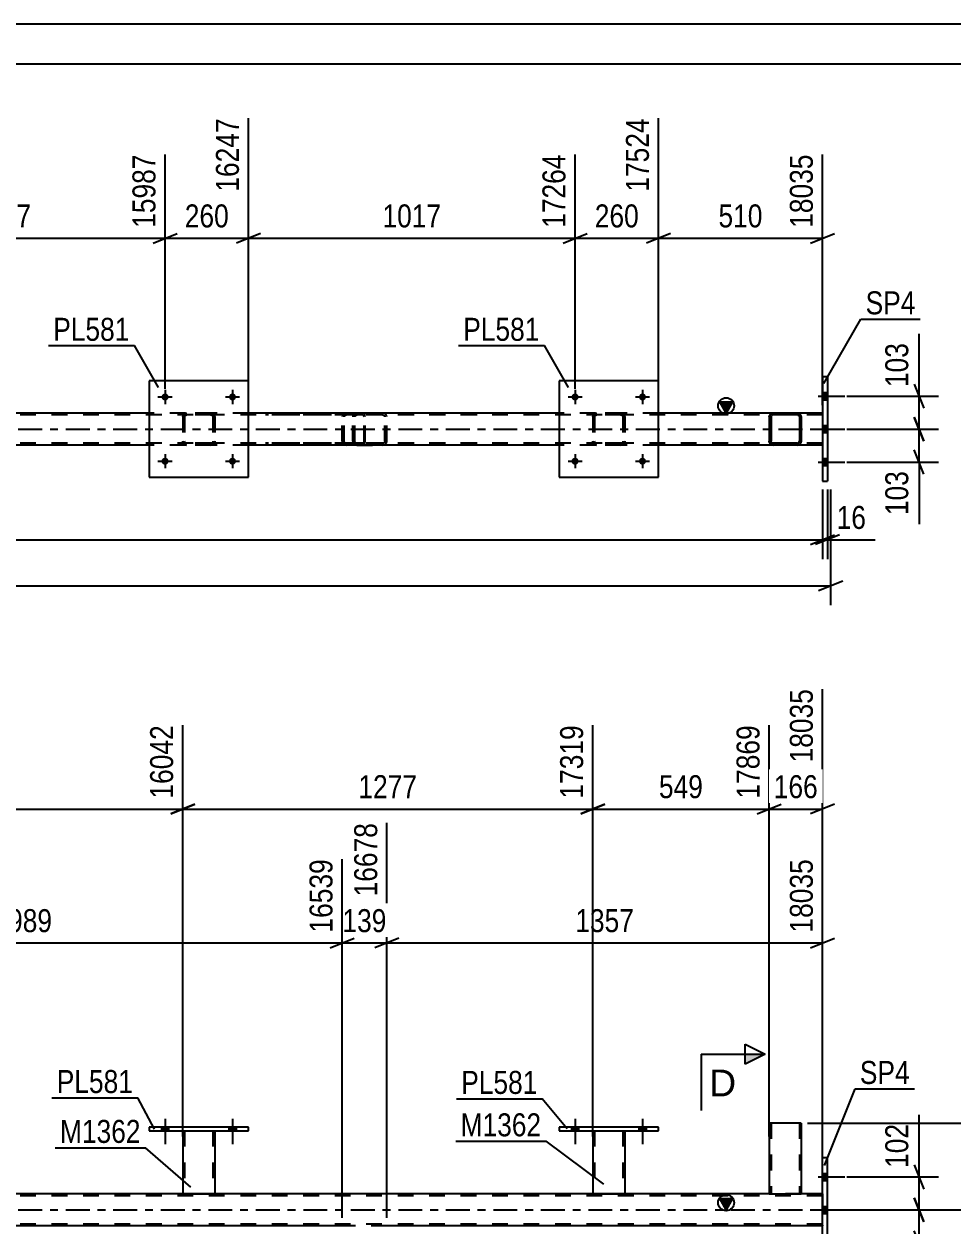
# Model space of a CAD drawing. Header units: millimetres. Extents: x 0 to 841, y 0 to 594.
# Drawn here: x 658.9 to 774.7, y 444.4 to 594 of the extents above; entities that cross this region are included whole.
import ezdxf

# ---------------------------------------------------------------- set-up
doc = ezdxf.new("R2010")
doc.units = ezdxf.units.MM
doc.linetypes.add('DXK_LINE_DOT2', pattern=[3.9198, 1.9599, -1.9599])
doc.linetypes.add('DXK_LINE_DOT3', pattern=[5.9187, 2.979, -0.9799, 0.9799, -0.9799])
doc.styles.add('Arial', font='ARIAL.TTF', dxfattribs={"height": 0.2})
doc.styles.add('Arial Narrow', font='ARIALN.TTF', dxfattribs={"height": 0.2})

# ---------------------------------------------------------------- blocks, each defined once
blk = doc.blocks.new('Unknown-272366397-1135')
at = {"color": 5, "linetype": 'Continuous'}
for p, q in [((841, 594), (0, 594)), ((836, 589), (5, 589))]:
    blk.add_line(p, q, dxfattribs=at)
blk = doc.blocks.new('Bolt-272366397-4426 - 4307')
at = {"linetype": 'Continuous'}
for points in [[(759.05, 547.23), (759.05, 548.11), (758.41, 548.11), (758.41, 547.23)], [(759.05, 547.23), (759.05, 548.11), (758.41, 548.11), (758.41, 547.23)], [(759.05, 547.23), (759.05, 548.11), (758.41, 548.11), (758.41, 547.23)], [(759.05, 543.13), (759.05, 544.01), (758.41, 544.01), (758.41, 543.13)], [(759.05, 543.13), (759.05, 544.01), (758.41, 544.01), (758.41, 543.13)], [(759.05, 539.03), (759.05, 539.91), (758.41, 539.91), (758.41, 539.03)], [(759.05, 539.03), (759.05, 539.91), (758.41, 539.91), (758.41, 539.03)], [(759.05, 539.03), (759.05, 539.91), (758.41, 539.91), (758.41, 539.03)]]:
    blk.add_hatch(color=1, dxfattribs=at).paths.add_polyline_path(points)
at = {"color": 1, "linetype": 'Continuous'}
for p, q in [((758.41, 548.11), (759.05, 548.11)), ((758.41, 548.11), (759.05, 548.11)), ((758.41, 548.11), (759.05, 548.11)), ((757.89, 547.67), (761.21, 547.67)), ((757.89, 547.67), (761.21, 547.67)), ((757.89, 547.67), (761.21, 547.67)), ((758.41, 547.23), (759.05, 547.23)), ((758.41, 547.23), (759.05, 547.23)), ((758.41, 547.23), (759.05, 547.23)), ((757.89, 543.57), (761.21, 543.57)), ((757.89, 543.57), (761.21, 543.57)), ((758.41, 544.01), (759.05, 544.01)), ((758.41, 544.01), (759.05, 544.01)), ((758.41, 543.13), (759.05, 543.13)), ((758.41, 543.13), (759.05, 543.13)), ((757.89, 539.47), (761.21, 539.47)), ((757.89, 539.47), (761.21, 539.47)), ((757.89, 539.47), (761.21, 539.47)), ((758.41, 539.91), (759.05, 539.91)), ((758.41, 539.91), (759.05, 539.91)), ((758.41, 539.91), (759.05, 539.91)), ((758.41, 539.03), (759.05, 539.03)), ((758.41, 539.03), (759.05, 539.03)), ((758.41, 539.03), (759.05, 539.03))]:
    blk.add_line(p, q, dxfattribs=at)
blk = doc.blocks.new('Part-272366397-4362 - 4307')
at = {"color": 7, "linetype": 'DXK_LINE_DOT2'}
for p, q in [((701.16, 545.57), (689.01, 545.57)), ((701.16, 545.33), (689.01, 545.33)), ((698.6, 545.26), (698.57, 545.09)), ((698.57, 542.05), (698.57, 545.09)), ((698.61, 545.27), (698.6, 545.26)), ((698.82, 545.09), (698.84, 545.18)), ((698.82, 542.05), (698.82, 545.09)), ((698.84, 545.18), (698.89, 545.26)), ((699.07, 545.57), (698.88, 545.53)), ((698.89, 545.26), (698.97, 545.31)), ((698.97, 545.31), (699.07, 545.33)), ((699.07, 545.57), (701.16, 545.57)), ((701.16, 545.33), (699.07, 545.33)), ((699.89, 545.33), (699.89, 545.57)), ((701.27, 545.53), (701.16, 545.57)), ((701.16, 545.33), (701.21, 545.31)), ((701.21, 545.31), (701.26, 545.26)), ((701.26, 545.26), (701.29, 545.18)), ((701.35, 545.43), (701.27, 545.53)), ((701.29, 545.18), (701.3, 545.09)), ((701.3, 542.05), (701.3, 545.09)), ((701.41, 545.27), (701.35, 545.43)), ((701.43, 545.09), (701.41, 545.27)), ((701.43, 542.05), (701.43, 545.09)), ((701.16, 541.81), (689.01, 541.81)), ((698.57, 542.05), (698.61, 541.87)), ((698.84, 541.96), (698.82, 542.05)), ((698.89, 541.88), (698.84, 541.96)), ((698.97, 541.83), (698.89, 541.88)), ((699.07, 541.81), (698.97, 541.83)), ((699.89, 541.57), (699.89, 541.81)), ((701.21, 541.83), (701.16, 541.81)), ((701.26, 541.88), (701.21, 541.83)), ((701.29, 541.96), (701.26, 541.88)), ((701.27, 541.61), (701.35, 541.71)), ((701.3, 542.05), (701.29, 541.96)), ((701.35, 541.71), (701.41, 541.87)), ((701.41, 541.87), (701.43, 542.05)), ((701.16, 541.57), (689.01, 541.57)), ((698.88, 541.61), (699.07, 541.57)), ((701.16, 541.57), (699.07, 541.57)), ((701.16, 541.57), (701.27, 541.61))]:
    blk.add_line(p, q, dxfattribs=at)
for centre, start, end in [((699.06, 545.08), 111.1941, 156.1506), ((699.06, 542.07), 203.8494, 248.8059)]:
    blk.add_arc(centre, 0.492, start, end, dxfattribs=at)
blk = doc.blocks.new('Part-272366397-4423 - 4307')
at = {"linetype": 'Continuous'}
blk.add_hatch(color=2, dxfattribs=at).paths.add_polyline_path([(746.41, 545.57), (745.61, 546.97), (747.21, 546.97)])
at = {"color": 2, "linetype": 'Continuous'}
for p, q in [((746.41, 545.57), (745.61, 546.97)), ((745.61, 546.97), (747.21, 546.97)), ((747.21, 546.97), (746.41, 545.57)), ((674.51, 545.57), (635.83, 545.57)), ((725.59, 545.57), (686.91, 545.57)), ((752.25, 545.57), (737.99, 545.57)), ((758.41, 545.57), (755.29, 545.57)), ((674.51, 541.57), (635.83, 541.57)), ((725.59, 541.57), (686.91, 541.57)), ((752.25, 541.57), (737.99, 541.57)), ((758.41, 541.57), (755.29, 541.57))]:
    blk.add_line(p, q, dxfattribs=at)
at = {"color": 7, "linetype": 'DXK_LINE_DOT2'}
for p, q in [((758.41, 545.33), (95.95, 545.33)), ((686.91, 545.57), (674.51, 545.57)), ((737.99, 545.57), (725.59, 545.57)), ((755.29, 545.57), (752.25, 545.57)), ((758.41, 545.57), (758.41, 541.57)), ((758.41, 541.81), (95.95, 541.81)), ((686.91, 541.57), (674.51, 541.57)), ((737.99, 541.57), (725.59, 541.57)), ((755.29, 541.57), (752.25, 541.57))]:
    blk.add_line(p, q, dxfattribs=at)
at = {"color": 7, "linetype": 'DXK_LINE_DOT3'}
blk.add_line((95.95, 543.57), (758.41, 543.57), dxfattribs=at)
at = {"color": 2, "linetype": 'Continuous'}
blk.add_circle((746.41, 546.47), 1, dxfattribs=at)
blk = doc.blocks.new('Part-272366397-4361 - 4307')
at = {"color": 7, "linetype": 'DXK_LINE_DOT2'}
for p, q in [((699.92, 545.26), (699.89, 545.09)), ((699.89, 542.05), (699.89, 545.09)), ((699.92, 545.27), (699.92, 545.26)), ((700.14, 545.09), (700.16, 545.18)), ((700.14, 542.05), (700.14, 545.09)), ((700.16, 545.18), (700.22, 545.26)), ((700.4, 545.57), (700.2, 545.53)), ((700.22, 545.26), (700.3, 545.31)), ((700.3, 545.31), (700.4, 545.33)), ((700.4, 545.57), (703.63, 545.57)), ((715.38, 545.57), (700.4, 545.57)), ((715.38, 545.33), (700.4, 545.33)), ((703.83, 545.53), (703.63, 545.57)), ((703.63, 545.33), (703.73, 545.31)), ((703.73, 545.31), (703.81, 545.26)), ((703.81, 545.26), (703.87, 545.18)), ((703.87, 545.18), (703.89, 545.09)), ((703.89, 542.05), (703.89, 545.09)), ((704.11, 545.26), (704.1, 545.27)), ((704.14, 545.09), (704.11, 545.26)), ((704.14, 542.05), (704.14, 545.09)), ((699.89, 542.05), (699.92, 541.87)), ((700.16, 541.96), (700.14, 542.05)), ((700.22, 541.88), (700.16, 541.96)), ((700.3, 541.83), (700.22, 541.88)), ((700.4, 541.81), (700.3, 541.83)), ((715.38, 541.81), (700.4, 541.81)), ((703.73, 541.83), (703.63, 541.81)), ((703.81, 541.88), (703.73, 541.83)), ((703.87, 541.96), (703.81, 541.88)), ((703.89, 542.05), (703.87, 541.96)), ((704.1, 541.87), (704.14, 542.05)), ((700.2, 541.61), (700.4, 541.57)), ((700.4, 541.57), (703.63, 541.57)), ((715.38, 541.57), (700.4, 541.57)), ((703.63, 541.57), (703.83, 541.61))]:
    blk.add_line(p, q, dxfattribs=at)
for centre, start, end in [((700.38, 545.07), 110.7583, 155.68), ((703.65, 545.07), 24.32, 69.2417), ((700.38, 542.07), 204.32, 249.2417), ((703.65, 542.07), 290.7583, 335.68)]:
    blk.add_arc(centre, 0.496, start, end, dxfattribs=at)
blk = doc.blocks.new('Part-272366397-4380 - 4307')
at = {"color": 2, "linetype": 'Continuous'}
for p, q in [((759.05, 550.07), (758.41, 550.07)), ((758.41, 550.07), (758.41, 537.07)), ((759.05, 550.07), (759.05, 537.07)), ((758.41, 537.07), (759.05, 537.07))]:
    blk.add_line(p, q, dxfattribs=at)
blk = doc.blocks.new('Part-272366397-7332 - 4307')
at = {"color": 7, "linetype": 'DXK_LINE_DOT2'}
for p, q in [((678.71, 545.09), (678.75, 545.27)), ((678.75, 545.27), (678.71, 545.09)), ((678.71, 545.09), (678.71, 542.05)), ((678.95, 545.09), (678.97, 545.18)), ((678.95, 545.09), (678.95, 542.05)), ((678.97, 545.18), (679.02, 545.26)), ((679.01, 545.53), (679.19, 545.57)), ((679.19, 545.57), (679.01, 545.53)), ((679.02, 545.26), (679.1, 545.31)), ((679.1, 545.31), (679.19, 545.33)), ((682.23, 545.57), (679.19, 545.57)), ((682.23, 545.33), (679.19, 545.33)), ((682.23, 545.57), (682.42, 545.53)), ((682.42, 545.53), (682.23, 545.57)), ((682.23, 545.33), (682.32, 545.31)), ((682.32, 545.31), (682.4, 545.26)), ((682.4, 545.26), (682.45, 545.18)), ((682.45, 545.18), (682.47, 545.09)), ((682.47, 545.09), (682.47, 542.05)), ((682.68, 545.27), (682.71, 545.09)), ((682.71, 545.09), (682.68, 545.27)), ((682.71, 545.09), (682.71, 542.05)), ((678.75, 541.87), (678.71, 542.05)), ((678.71, 542.05), (678.75, 541.87)), ((678.97, 541.96), (678.95, 542.05)), ((679.02, 541.88), (678.97, 541.96)), ((679.1, 541.83), (679.02, 541.88)), ((679.19, 541.81), (679.1, 541.83)), ((682.23, 541.81), (679.19, 541.81)), ((682.32, 541.83), (682.23, 541.81)), ((682.4, 541.88), (682.32, 541.83)), ((682.45, 541.96), (682.4, 541.88)), ((682.47, 542.05), (682.45, 541.96)), ((682.71, 542.05), (682.68, 541.87)), ((682.68, 541.87), (682.71, 542.05)), ((679.19, 541.57), (679.01, 541.61)), ((679.01, 541.61), (679.19, 541.57)), ((682.23, 541.57), (679.19, 541.57)), ((682.42, 541.61), (682.23, 541.57)), ((682.23, 541.57), (682.42, 541.61))]:
    blk.add_line(p, q, dxfattribs=at)
at = {"color": 7, "linetype": 'DXK_LINE_DOT3'}
blk.add_line((680.71, 543.57), (680.71, 543.57), dxfattribs=at)
at = {"color": 7, "linetype": 'DXK_LINE_DOT2'}
for centre, start, end in [((679.19, 545.09), 112.5, 157.5), ((679.19, 545.09), 112.5, 157.5), ((682.23, 545.09), 22.5, 67.5), ((682.23, 545.09), 22.5, 67.5), ((679.19, 542.05), 202.5, 247.5), ((679.19, 542.05), 202.5, 247.5), ((682.23, 542.05), 292.5, 337.5), ((682.23, 542.05), 292.5, 337.5)]:
    blk.add_arc(centre, 0.48, start, end, dxfattribs=at)
blk = doc.blocks.new('Part-272366397-7333 - 4307')
at = {"color": 2, "linetype": 'Continuous'}
for p, q in [((686.91, 549.57), (674.51, 549.57)), ((674.51, 549.57), (674.51, 537.57)), ((686.91, 537.57), (686.91, 549.57)), ((674.51, 537.57), (686.91, 537.57))]:
    blk.add_line(p, q, dxfattribs=at)
blk = doc.blocks.new('Part-272366397-7334 - 4307')
at = {"color": 7, "linetype": 'DXK_LINE_DOT2'}
for p, q in [((729.79, 545.09), (729.83, 545.27)), ((729.83, 545.27), (729.79, 545.09)), ((729.79, 545.09), (729.79, 542.05)), ((730.03, 545.09), (730.05, 545.18)), ((730.03, 545.09), (730.03, 542.05)), ((730.05, 545.18), (730.1, 545.26)), ((730.09, 545.53), (730.27, 545.57)), ((730.27, 545.57), (730.09, 545.53)), ((730.1, 545.26), (730.18, 545.31)), ((730.18, 545.31), (730.27, 545.33)), ((733.31, 545.57), (730.27, 545.57)), ((733.31, 545.33), (730.27, 545.33)), ((733.31, 545.57), (733.5, 545.53)), ((733.5, 545.53), (733.31, 545.57)), ((733.31, 545.33), (733.41, 545.31)), ((733.41, 545.31), (733.48, 545.26)), ((733.48, 545.26), (733.54, 545.18)), ((733.54, 545.18), (733.55, 545.09)), ((733.55, 545.09), (733.55, 542.05)), ((733.76, 545.27), (733.79, 545.09)), ((733.79, 545.09), (733.76, 545.27)), ((733.79, 545.09), (733.79, 542.05)), ((729.83, 541.87), (729.79, 542.05)), ((729.79, 542.05), (729.83, 541.87)), ((730.05, 541.96), (730.03, 542.05)), ((730.1, 541.88), (730.05, 541.96)), ((730.18, 541.83), (730.1, 541.88)), ((730.27, 541.81), (730.18, 541.83)), ((733.31, 541.81), (730.27, 541.81)), ((733.41, 541.83), (733.31, 541.81)), ((733.48, 541.88), (733.41, 541.83)), ((733.54, 541.96), (733.48, 541.88)), ((733.55, 542.05), (733.54, 541.96)), ((733.79, 542.05), (733.76, 541.87)), ((733.76, 541.87), (733.79, 542.05)), ((730.27, 541.57), (730.09, 541.61)), ((730.09, 541.61), (730.27, 541.57)), ((733.31, 541.57), (730.27, 541.57)), ((733.5, 541.61), (733.31, 541.57)), ((733.31, 541.57), (733.5, 541.61))]:
    blk.add_line(p, q, dxfattribs=at)
at = {"color": 7, "linetype": 'DXK_LINE_DOT3'}
blk.add_line((731.79, 543.57), (731.79, 543.57), dxfattribs=at)
at = {"color": 7, "linetype": 'DXK_LINE_DOT2'}
for centre, start, end in [((730.27, 545.09), 112.5, 157.5), ((730.27, 545.09), 112.5, 157.5), ((733.31, 545.09), 22.5, 67.5), ((733.31, 545.09), 22.5, 67.5), ((730.27, 542.05), 202.5, 247.5), ((730.27, 542.05), 202.5, 247.5), ((733.31, 542.05), 292.5, 337.5), ((733.31, 542.05), 292.5, 337.5)]:
    blk.add_arc(centre, 0.48, start, end, dxfattribs=at)
blk = doc.blocks.new('Part-272366397-7335 - 4307')
at = {"color": 2, "linetype": 'Continuous'}
for p, q in [((737.99, 549.57), (725.59, 549.57)), ((725.59, 549.57), (725.59, 537.57)), ((737.99, 537.57), (737.99, 549.57)), ((725.59, 537.57), (737.99, 537.57))]:
    blk.add_line(p, q, dxfattribs=at)
blk = doc.blocks.new('Part-272366397-7336 - 4307')
at = {"color": 2, "linetype": 'Continuous'}
for p, q in [((751.81, 545.27), (751.77, 545.09)), ((751.77, 545.09), (751.77, 542.05)), ((752.03, 545.18), (752.01, 545.09)), ((752.01, 545.09), (752.01, 542.05)), ((752.08, 545.26), (752.03, 545.18)), ((752.25, 545.57), (752.07, 545.53)), ((752.16, 545.31), (752.08, 545.26)), ((752.25, 545.33), (752.16, 545.31)), ((755.29, 545.57), (752.25, 545.57)), ((755.29, 545.33), (752.25, 545.33)), ((755.47, 545.53), (755.29, 545.57)), ((755.38, 545.31), (755.29, 545.33)), ((755.38, 545.31), (755.46, 545.26)), ((755.46, 545.26), (755.51, 545.18)), ((755.51, 545.18), (755.53, 545.09)), ((755.53, 545.09), (755.53, 542.05)), ((755.77, 545.09), (755.73, 545.27)), ((755.77, 545.09), (755.77, 542.05)), ((751.77, 542.05), (751.81, 541.87)), ((752.03, 541.96), (752.01, 542.05)), ((752.08, 541.88), (752.03, 541.96)), ((752.16, 541.83), (752.08, 541.88)), ((752.25, 541.81), (752.16, 541.83)), ((755.29, 541.81), (752.25, 541.81)), ((755.29, 541.81), (755.38, 541.83)), ((755.38, 541.83), (755.46, 541.88)), ((755.46, 541.88), (755.51, 541.96)), ((755.51, 541.96), (755.53, 542.05)), ((755.73, 541.87), (755.77, 542.05)), ((752.07, 541.61), (752.25, 541.57)), ((755.29, 541.57), (752.25, 541.57)), ((755.29, 541.57), (755.47, 541.61))]:
    blk.add_line(p, q, dxfattribs=at)
at = {"color": 7, "linetype": 'DXK_LINE_DOT2'}
for p, q in [((751.77, 545.09), (751.81, 545.27)), ((752.07, 545.53), (752.25, 545.57)), ((755.29, 545.57), (755.47, 545.53)), ((755.73, 545.27), (755.77, 545.09)), ((751.81, 541.87), (751.77, 542.05)), ((755.77, 542.05), (755.73, 541.87)), ((752.25, 541.57), (752.07, 541.61)), ((755.47, 541.61), (755.29, 541.57))]:
    blk.add_line(p, q, dxfattribs=at)
at = {"color": 2, "linetype": 'Continuous'}
for centre, start, end in [((752.25, 545.09), 112.5, 157.5), ((755.29, 545.09), 22.5, 67.5), ((752.25, 542.05), 202.5, 247.5), ((755.29, 542.05), 292.5, 337.5)]:
    blk.add_arc(centre, 0.48, start, end, dxfattribs=at)
at = {"color": 7, "linetype": 'DXK_LINE_DOT2'}
for centre, start, end in [((752.25, 545.09), 112.5, 157.5), ((755.29, 545.09), 22.5, 67.5), ((752.25, 542.05), 202.5, 247.5), ((755.29, 542.05), 292.5, 337.5)]:
    blk.add_arc(centre, 0.48, start, end, dxfattribs=at)
blk = doc.blocks.new('Bolt-272366397-7362 - 4307')
at = {"linetype": 'Continuous'}
for points in [[(676.95, 539.57, -1), (676.07, 539.57, -1)], [(685.35, 539.57, -1), (684.47, 539.57, -1)]]:
    blk.add_hatch(color=1, dxfattribs=at).paths.add_polyline_path(points)
at = {"color": 1, "linetype": 'Continuous'}
for p, q in [((676.51, 540.45), (676.51, 538.69)), ((684.91, 540.45), (684.91, 538.69)), ((675.63, 539.57), (677.39, 539.57)), ((684.03, 539.57), (685.79, 539.57))]:
    blk.add_line(p, q, dxfattribs=at)
blk = doc.blocks.new('Bolt-272366397-7363 - 4307')
at = {"linetype": 'Continuous'}
for points in [[(676.95, 547.57, -1), (676.07, 547.57, -1)], [(685.35, 547.57, -1), (684.47, 547.57, -1)]]:
    blk.add_hatch(color=1, dxfattribs=at).paths.add_polyline_path(points)
at = {"color": 1, "linetype": 'Continuous'}
for p, q in [((676.51, 548.45), (676.51, 546.69)), ((684.91, 548.45), (684.91, 546.69)), ((675.63, 547.57), (677.39, 547.57)), ((684.03, 547.57), (685.79, 547.57))]:
    blk.add_line(p, q, dxfattribs=at)
blk = doc.blocks.new('Bolt-272366397-7364 - 4307')
at = {"linetype": 'Continuous'}
for points in [[(728.03, 539.57, -1), (727.15, 539.57, -1)], [(736.43, 539.57, -1), (735.55, 539.57, -1)]]:
    blk.add_hatch(color=1, dxfattribs=at).paths.add_polyline_path(points)
at = {"color": 1, "linetype": 'Continuous'}
for p, q in [((727.59, 540.45), (727.59, 538.69)), ((735.99, 540.45), (735.99, 538.69)), ((726.71, 539.57), (728.47, 539.57)), ((735.11, 539.57), (736.87, 539.57))]:
    blk.add_line(p, q, dxfattribs=at)
blk = doc.blocks.new('Bolt-272366397-7365 - 4307')
at = {"linetype": 'Continuous'}
for points in [[(728.03, 547.57, -1), (727.15, 547.57, -1)], [(736.43, 547.57, -1), (735.55, 547.57, -1)]]:
    blk.add_hatch(color=1, dxfattribs=at).paths.add_polyline_path(points)
at = {"color": 1, "linetype": 'Continuous'}
for p, q in [((727.59, 548.45), (727.59, 546.69)), ((735.99, 548.45), (735.99, 546.69)), ((726.71, 547.57), (728.47, 547.57)), ((735.11, 547.57), (736.87, 547.57))]:
    blk.add_line(p, q, dxfattribs=at)
blk = doc.blocks.new('Part-272366397-2989 - 2830')
at = {"linetype": 'Continuous'}
blk.add_hatch(color=2, dxfattribs=at).paths.add_polyline_path([(746.41, 446.36), (745.61, 447.76), (747.21, 447.76)])
at = {"color": 2, "linetype": 'Continuous'}
for p, q in [((751.77, 448.36), (95.95, 448.36)), ((746.41, 446.36), (745.61, 447.76)), ((745.61, 447.76), (747.21, 447.76)), ((747.21, 447.76), (746.41, 446.36)), ((758.41, 448.36), (755.77, 448.36)), ((698.57, 444.36), (619.01, 444.36)), ((758.41, 444.36), (704.14, 444.36))]:
    blk.add_line(p, q, dxfattribs=at)
at = {"color": 7, "linetype": 'DXK_LINE_DOT2'}
for p, q in [((758.41, 448.12), (95.95, 448.12)), ((755.77, 448.36), (751.77, 448.36)), ((758.41, 448.36), (758.41, 444.36)), ((758.41, 444.6), (95.95, 444.6)), ((704.14, 444.36), (698.57, 444.36))]:
    blk.add_line(p, q, dxfattribs=at)
at = {"color": 7, "linetype": 'DXK_LINE_DOT3'}
blk.add_line((95.95, 446.36), (758.41, 446.36), dxfattribs=at)
at = {"color": 2, "linetype": 'Continuous'}
blk.add_circle((746.41, 447.26), 1, dxfattribs=at)
blk = doc.blocks.new('Bolt-272366397-6259 - 2830')
at = {"linetype": 'Continuous'}
for points in [[(676.07, 456.2), (676.95, 456.2), (676.95, 456.68), (676.07, 456.68)], [(684.47, 456.2), (685.35, 456.2), (685.35, 456.68), (684.47, 456.68)]]:
    blk.add_hatch(color=1, dxfattribs=at).paths.add_polyline_path(points)
at = {"color": 1, "linetype": 'Continuous'}
for p, q in [((676.07, 456.68), (676.07, 456.2)), ((676.51, 457.68), (676.51, 454.56)), ((676.95, 456.68), (676.95, 456.2)), ((684.47, 456.68), (684.47, 456.2)), ((684.91, 457.68), (684.91, 454.56)), ((685.35, 456.68), (685.35, 456.2))]:
    blk.add_line(p, q, dxfattribs=at)
blk = doc.blocks.new('Part-272366397-3010 - 2830')
at = {"color": 2, "linetype": 'Continuous'}
for p, q in [((759.05, 452.86), (758.41, 452.86)), ((758.41, 439.86), (758.41, 452.86)), ((759.05, 439.86), (759.05, 452.86)), ((758.41, 439.86), (759.05, 439.86))]:
    blk.add_line(p, q, dxfattribs=at)
blk = doc.blocks.new('Part-272366397-6228 - 2830')
at = {"color": 2, "linetype": 'Continuous'}
for p, q in [((678.71, 456.2), (678.71, 448.36)), ((682.71, 456.2), (682.71, 448.36)), ((678.71, 448.36), (682.71, 448.36))]:
    blk.add_line(p, q, dxfattribs=at)
at = {"color": 7, "linetype": 'DXK_LINE_DOT2'}
for p, q in [((678.71, 456.2), (682.71, 456.2)), ((678.71, 456.2), (678.71, 456.2)), ((678.71, 456.2), (678.71, 456.2)), ((678.95, 456.2), (678.95, 448.36)), ((682.47, 456.2), (682.47, 448.36)), ((682.71, 456.2), (682.71, 456.2)), ((682.71, 456.2), (682.71, 456.2)), ((682.45, 448.36), (682.42, 448.36)), ((682.42, 448.36), (682.45, 448.36)), ((682.47, 448.36), (682.45, 448.36)), ((682.45, 448.36), (682.47, 448.36))]:
    blk.add_line(p, q, dxfattribs=at)
blk = doc.blocks.new('Bolt-272366397-3120 - 2830')
at = {"linetype": 'Continuous'}
for points in [[(759.05, 450.02), (759.05, 450.9), (758.41, 450.9), (758.41, 450.02)], [(759.05, 450.02), (759.05, 450.9), (758.41, 450.9), (758.41, 450.02)], [(759.05, 450.02), (759.05, 450.9), (758.41, 450.9), (758.41, 450.02)], [(759.05, 445.92), (759.05, 446.8), (758.41, 446.8), (758.41, 445.92)], [(759.05, 445.92), (759.05, 446.8), (758.41, 446.8), (758.41, 445.92)], [(759.05, 441.82), (759.05, 442.7), (758.41, 442.7), (758.41, 441.82)], [(759.05, 441.82), (759.05, 442.7), (758.41, 442.7), (758.41, 441.82)], [(759.05, 441.82), (759.05, 442.7), (758.41, 442.7), (758.41, 441.82)]]:
    blk.add_hatch(color=1, dxfattribs=at).paths.add_polyline_path(points)
at = {"color": 1, "linetype": 'Continuous'}
for p, q in [((757.89, 450.46), (761.21, 450.46)), ((757.89, 450.46), (761.21, 450.46)), ((757.89, 450.46), (761.21, 450.46)), ((758.41, 450.9), (759.05, 450.9)), ((758.41, 450.9), (759.05, 450.9)), ((758.41, 450.9), (759.05, 450.9)), ((758.41, 450.02), (759.05, 450.02)), ((758.41, 450.02), (759.05, 450.02)), ((758.41, 450.02), (759.05, 450.02)), ((757.89, 446.36), (761.21, 446.36)), ((757.89, 446.36), (761.21, 446.36)), ((758.41, 446.8), (759.05, 446.8)), ((758.41, 446.8), (759.05, 446.8)), ((758.41, 445.92), (759.05, 445.92)), ((758.41, 445.92), (759.05, 445.92)), ((757.89, 442.26), (761.21, 442.26)), ((757.89, 442.26), (761.21, 442.26)), ((757.89, 442.26), (761.21, 442.26)), ((758.41, 442.7), (759.05, 442.7)), ((758.41, 442.7), (759.05, 442.7)), ((758.41, 442.7), (759.05, 442.7)), ((758.41, 441.82), (759.05, 441.82)), ((758.41, 441.82), (759.05, 441.82)), ((758.41, 441.82), (759.05, 441.82))]:
    blk.add_line(p, q, dxfattribs=at)
blk = doc.blocks.new('Part-272366397-6229 - 2830')
at = {"color": 2, "linetype": 'Continuous'}
for p, q in [((674.51, 456.68), (674.51, 456.2)), ((686.91, 456.68), (674.51, 456.68)), ((686.91, 456.2), (686.91, 456.68)), ((674.51, 456.2), (686.91, 456.2))]:
    blk.add_line(p, q, dxfattribs=at)
blk = doc.blocks.new('Part-272366397-6230 - 2830')
at = {"color": 2, "linetype": 'Continuous'}
for p, q in [((729.79, 456.2), (729.79, 448.36)), ((733.79, 456.2), (733.79, 448.36)), ((729.79, 448.36), (733.79, 448.36))]:
    blk.add_line(p, q, dxfattribs=at)
at = {"color": 7, "linetype": 'DXK_LINE_DOT2'}
for p, q in [((729.79, 456.2), (733.79, 456.2)), ((729.79, 456.2), (729.79, 456.2)), ((729.79, 456.2), (729.79, 456.2)), ((730.03, 456.2), (730.03, 448.36)), ((733.55, 456.2), (733.55, 448.36)), ((733.79, 456.2), (733.79, 456.2)), ((733.79, 456.2), (733.79, 456.2)), ((733.54, 448.36), (733.5, 448.36)), ((733.5, 448.36), (733.54, 448.36)), ((733.55, 448.36), (733.54, 448.36)), ((733.54, 448.36), (733.55, 448.36))]:
    blk.add_line(p, q, dxfattribs=at)
blk = doc.blocks.new('Part-272366397-6231 - 2830')
at = {"color": 2, "linetype": 'Continuous'}
for p, q in [((725.59, 456.68), (725.59, 456.2)), ((737.99, 456.68), (725.59, 456.68)), ((737.99, 456.2), (737.99, 456.68)), ((725.59, 456.2), (737.99, 456.2))]:
    blk.add_line(p, q, dxfattribs=at)
blk = doc.blocks.new('Part-272366397-6232 - 2830')
at = {"color": 2, "linetype": 'Continuous'}
for p, q in [((751.77, 457.16), (751.77, 448.36)), ((755.77, 457.16), (751.77, 457.16)), ((755.77, 457.16), (755.77, 448.36)), ((751.77, 448.36), (755.77, 448.36))]:
    blk.add_line(p, q, dxfattribs=at)
at = {"color": 7, "linetype": 'DXK_LINE_DOT2'}
for p, q in [((752.01, 457.16), (752.01, 448.36)), ((755.73, 457.16), (755.29, 457.16)), ((755.46, 457.16), (755.47, 457.16)), ((755.47, 457.16), (755.51, 457.16)), ((755.51, 457.16), (755.53, 457.16)), ((755.53, 457.16), (755.53, 448.36)), ((755.51, 448.36), (755.47, 448.36)), ((755.51, 448.36), (755.47, 448.36)), ((755.53, 448.36), (755.51, 448.36)), ((755.51, 448.36), (755.53, 448.36))]:
    blk.add_line(p, q, dxfattribs=at)
blk = doc.blocks.new('Bolt-272366397-6258 - 2830')
at = {"linetype": 'Continuous'}
for points in [[(676.07, 456.2), (676.95, 456.2), (676.95, 456.68), (676.07, 456.68)], [(684.47, 456.2), (685.35, 456.2), (685.35, 456.68), (684.47, 456.68)]]:
    blk.add_hatch(color=1, dxfattribs=at).paths.add_polyline_path(points)
at = {"color": 1, "linetype": 'Continuous'}
for p, q in [((676.07, 456.68), (676.07, 456.2)), ((676.51, 457.68), (676.51, 454.56)), ((676.95, 456.68), (676.95, 456.2)), ((684.47, 456.68), (684.47, 456.2)), ((684.91, 457.68), (684.91, 454.56)), ((685.35, 456.68), (685.35, 456.2))]:
    blk.add_line(p, q, dxfattribs=at)
blk = doc.blocks.new('Bolt-272366397-6260 - 2830')
at = {"linetype": 'Continuous'}
for points in [[(727.15, 456.2), (728.03, 456.2), (728.03, 456.68), (727.15, 456.68)], [(735.55, 456.2), (736.43, 456.2), (736.43, 456.68), (735.55, 456.68)]]:
    blk.add_hatch(color=1, dxfattribs=at).paths.add_polyline_path(points)
at = {"color": 1, "linetype": 'Continuous'}
for p, q in [((727.15, 456.68), (727.15, 456.2)), ((727.59, 457.68), (727.59, 454.56)), ((728.03, 456.68), (728.03, 456.2)), ((735.55, 456.68), (735.55, 456.2)), ((735.99, 457.68), (735.99, 454.56)), ((736.43, 456.68), (736.43, 456.2))]:
    blk.add_line(p, q, dxfattribs=at)
blk = doc.blocks.new('Bolt-272366397-6261 - 2830')
at = {"linetype": 'Continuous'}
for points in [[(727.15, 456.2), (728.03, 456.2), (728.03, 456.68), (727.15, 456.68)], [(735.55, 456.2), (736.43, 456.2), (736.43, 456.68), (735.55, 456.68)]]:
    blk.add_hatch(color=1, dxfattribs=at).paths.add_polyline_path(points)
at = {"color": 1, "linetype": 'Continuous'}
for p, q in [((727.15, 456.68), (727.15, 456.2)), ((727.59, 457.68), (727.59, 454.56)), ((728.03, 456.68), (728.03, 456.2)), ((735.55, 456.68), (735.55, 456.2)), ((735.99, 457.68), (735.99, 454.56)), ((736.43, 456.68), (736.43, 456.2))]:
    blk.add_line(p, q, dxfattribs=at)
blk = doc.blocks.new('StraightDimension-272366397-13886 - 4307')
at = {"color": 7, "linetype": 'Continuous'}
for p, q in [((635.83, 548.57), (635.83, 582.27)), ((676.51, 548.57), (676.51, 577.77)), ((637.33, 567.93), (634.33, 566.73)), ((635.83, 567.33), (676.51, 567.33)), ((675.01, 566.73), (678.01, 567.93))]:
    blk.add_line(p, q, dxfattribs=at)
at = {"color": 0}
blk.add_wipeout([(660.43, 568.08), (660.43, 572.28), (651.92, 572.28), (651.92, 568.08)], dxfattribs=at)
at = {"color": 3, "style": 'Arial Narrow'}
blk.add_text('1017', height=2.863, dxfattribs=at).set_placement((652.52, 568.68))
at = {"color": 0, "linetype": 'Continuous'}
blk.add_wipeout([(675.91, 578.37), (671.71, 578.37), (671.71, 568.03), (675.91, 568.03)], dxfattribs=at)
at = {"color": 3, "linetype": 'Continuous', "style": 'Arial Narrow'}
blk.add_text('15987', height=2.863, rotation=90.0002, dxfattribs=at).set_placement((675.31, 568.63))
blk = doc.blocks.new('StraightDimension-272366397-13884 - 4307')
at = {"color": 7, "linetype": 'Continuous'}
for p, q in [((686.91, 548.57), (686.91, 582.27)), ((727.59, 548.57), (727.59, 577.77)), ((688.41, 567.93), (685.41, 566.73)), ((686.91, 567.33), (727.59, 567.33)), ((726.09, 566.73), (729.09, 567.93))]:
    blk.add_line(p, q, dxfattribs=at)
at = {"color": 0}
blk.add_wipeout([(711.51, 568.08), (711.51, 572.28), (703, 572.28), (703, 568.08)], dxfattribs=at)
at = {"color": 3, "style": 'Arial Narrow'}
blk.add_text('1017', height=2.863, dxfattribs=at).set_placement((703.6, 568.68))
at = {"color": 0, "linetype": 'Continuous'}
blk.add_wipeout([(726.99, 578.37), (722.79, 578.37), (722.79, 568.03), (726.99, 568.03)], dxfattribs=at)
at = {"color": 3, "linetype": 'Continuous', "style": 'Arial Narrow'}
blk.add_text('17264', height=2.863, rotation=90.0002, dxfattribs=at).set_placement((726.39, 568.63))
blk = doc.blocks.new('StraightDimension-272366397-13885 - 4307')
at = {"color": 7, "linetype": 'Continuous'}
for p, q in [((686.91, 548.57), (686.91, 582.27)), ((676.51, 548.57), (676.51, 577.77)), ((675.01, 566.73), (678.01, 567.93)), ((676.51, 567.33), (686.91, 567.33)), ((688.41, 567.93), (685.41, 566.73))]:
    blk.add_line(p, q, dxfattribs=at)
at = {"color": 0}
blk.add_wipeout([(685.05, 568.08), (685.05, 572.28), (678.37, 572.28), (678.37, 568.08)], dxfattribs=at)
at = {"color": 3, "style": 'Arial Narrow'}
blk.add_text('260', height=2.863, dxfattribs=at).set_placement((678.97, 568.68))
at = {"color": 0, "linetype": 'Continuous'}
blk.add_wipeout([(686.31, 582.87), (682.11, 582.87), (682.11, 572.53), (686.31, 572.53)], dxfattribs=at)
at = {"color": 3, "linetype": 'Continuous', "style": 'Arial Narrow'}
blk.add_text('16247', height=2.863, rotation=90.0002, dxfattribs=at).set_placement((685.71, 573.13))
blk = doc.blocks.new('StraightDimension-272366397-4458 - 4307')
at = {"color": 7, "linetype": 'Continuous'}
for p, q in [((758.41, 536.07), (758.41, 527.39)), ((58.83, 529.79), (758.41, 529.79)), ((756.91, 529.19), (759.91, 530.39))]:
    blk.add_line(p, q, dxfattribs=at)
blk = doc.blocks.new('StraightDimension-272366397-4465 - 4307')
at = {"color": 7, "linetype": 'Continuous'}
for p, q in [((758.41, 536.07), (758.41, 527.39)), ((759.05, 536.07), (759.05, 527.39)), ((756.91, 529.19), (759.91, 530.39)), ((760.55, 530.39), (757.55, 529.19)), ((758.41, 529.79), (759.05, 529.79)), ((759.05, 529.79), (764.96, 529.79)), ((759.05, 529.79), (764.96, 529.79))]:
    blk.add_line(p, q, dxfattribs=at)
at = {"color": 0}
blk.add_wipeout([(764.43, 530.54), (764.43, 534.74), (759.58, 534.74), (759.58, 530.54)], dxfattribs=at)
at = {"color": 3, "style": 'Arial Narrow'}
blk.add_text('16', height=2.863, dxfattribs=at).set_placement((760.18, 531.14))
blk = doc.blocks.new('StraightDimension-272366397-9369 - 4307')
at = {"color": 7, "linetype": 'Continuous'}
for p, q in [((759.43, 536.07), (759.43, 521.67)), ((58.19, 524.07), (759.43, 524.07)), ((757.93, 523.47), (760.93, 524.67))]:
    blk.add_line(p, q, dxfattribs=at)
blk = doc.blocks.new('StraightDimension-272366397-9405 - 4307')
at = {"color": 7, "linetype": 'Continuous'}
for p, q in [((770.45, 547.67), (770.45, 555.41)), ((770.45, 547.67), (770.45, 555.41)), ((769.85, 549.17), (771.05, 546.17)), ((761.45, 547.67), (772.85, 547.67)), ((770.45, 543.57), (770.45, 547.67)), ((771.05, 542.07), (769.85, 545.07)), ((761.45, 543.57), (772.85, 543.57))]:
    blk.add_line(p, q, dxfattribs=at)
at = {"color": 0}
blk.add_wipeout([(769.7, 554.88), (765.5, 554.88), (765.5, 548.2), (769.7, 548.2)], dxfattribs=at)
at = {"color": 3, "style": 'Arial Narrow'}
blk.add_text('103', height=2.863, rotation=90.0002, dxfattribs=at).set_placement((769.1, 548.8))
blk = doc.blocks.new('StraightDimension-272366397-9406 - 4307')
at = {"color": 7, "linetype": 'Continuous'}
for p, q in [((769.85, 545.07), (771.05, 542.07)), ((761.45, 543.57), (772.85, 543.57)), ((770.45, 539.47), (770.45, 543.57)), ((771.05, 537.97), (769.85, 540.97)), ((761.45, 539.47), (772.85, 539.47)), ((770.45, 539.47), (770.45, 531.74)), ((770.45, 539.47), (770.45, 531.74))]:
    blk.add_line(p, q, dxfattribs=at)
at = {"color": 0}
blk.add_wipeout([(769.7, 538.95), (765.5, 538.95), (765.5, 532.26), (769.7, 532.26)], dxfattribs=at)
at = {"color": 3, "style": 'Arial Narrow'}
blk.add_text('103', height=2.863, rotation=90.0002, dxfattribs=at).set_placement((769.1, 532.86))
blk = doc.blocks.new('StraightDimension-272366397-13882 - 4307')
at = {"color": 7, "linetype": 'Continuous'}
for p, q in [((737.99, 548.57), (737.99, 582.27)), ((758.41, 546.57), (758.41, 577.77)), ((739.49, 567.93), (736.49, 566.73)), ((737.99, 567.33), (758.41, 567.33)), ((756.91, 566.73), (759.91, 567.93))]:
    blk.add_line(p, q, dxfattribs=at)
at = {"color": 0}
blk.add_wipeout([(751.54, 568.08), (751.54, 572.28), (744.86, 572.28), (744.86, 568.08)], dxfattribs=at)
at = {"color": 3, "style": 'Arial Narrow'}
blk.add_text('510', height=2.863, dxfattribs=at).set_placement((745.46, 568.68))
at = {"color": 0, "linetype": 'Continuous'}
blk.add_wipeout([(757.81, 578.37), (753.61, 578.37), (753.61, 568.03), (757.81, 568.03)], dxfattribs=at)
at = {"color": 3, "linetype": 'Continuous', "style": 'Arial Narrow'}
blk.add_text('18035', height=2.863, rotation=90.0002, dxfattribs=at).set_placement((757.21, 568.63))
blk = doc.blocks.new('StraightDimension-272366397-13883 - 4307')
at = {"color": 7, "linetype": 'Continuous'}
for p, q in [((737.99, 548.57), (737.99, 582.27)), ((727.59, 548.57), (727.59, 577.77)), ((726.09, 566.73), (729.09, 567.93)), ((727.59, 567.33), (737.99, 567.33)), ((739.49, 567.93), (736.49, 566.73))]:
    blk.add_line(p, q, dxfattribs=at)
at = {"color": 0}
blk.add_wipeout([(736.14, 568.08), (736.14, 572.28), (729.45, 572.28), (729.45, 568.08)], dxfattribs=at)
at = {"color": 3, "style": 'Arial Narrow'}
blk.add_text('260', height=2.863, dxfattribs=at).set_placement((730.05, 568.68))
at = {"color": 0, "linetype": 'Continuous'}
blk.add_wipeout([(737.39, 582.87), (733.19, 582.87), (733.19, 572.53), (737.39, 572.53)], dxfattribs=at)
at = {"color": 3, "linetype": 'Continuous', "style": 'Arial Narrow'}
blk.add_text('17524', height=2.863, rotation=90.0002, dxfattribs=at).set_placement((736.79, 573.13))
blk = doc.blocks.new('StraightDimension-272366397-16531 - 2830')
at = {"color": 7, "linetype": 'Continuous'}
for p, q in [((770.45, 450.46), (770.45, 458.19)), ((770.45, 450.46), (770.45, 458.19)), ((769.85, 451.96), (771.05, 448.96)), ((761.45, 450.46), (772.85, 450.46)), ((770.45, 446.36), (770.45, 450.46)), ((771.05, 444.86), (769.85, 447.86)), ((761.45, 446.36), (772.85, 446.36))]:
    blk.add_line(p, q, dxfattribs=at)
at = {"color": 0}
blk.add_wipeout([(769.7, 457.67), (765.5, 457.67), (765.5, 450.99), (769.7, 450.99)], dxfattribs=at)
at = {"color": 3, "style": 'Arial Narrow'}
blk.add_text('102', height=2.863, rotation=90.0002, dxfattribs=at).set_placement((769.1, 451.59))
blk = doc.blocks.new('StraightDimension-272366397-3833 - 2830')
at = {"color": 7, "linetype": 'Continuous'}
for p, q in [((704.14, 445.36), (704.14, 494.54)), ((758.41, 449.36), (758.41, 490.04)), ((705.64, 480.19), (702.64, 478.99)), ((704.14, 479.59), (758.41, 479.59)), ((756.91, 478.99), (759.91, 480.19))]:
    blk.add_line(p, q, dxfattribs=at)
at = {"color": 0}
blk.add_wipeout([(735.53, 480.34), (735.53, 484.54), (727.02, 484.54), (727.02, 480.34)], dxfattribs=at)
at = {"color": 3, "style": 'Arial Narrow'}
blk.add_text('1357', height=2.863, dxfattribs=at).set_placement((727.62, 480.94))
at = {"color": 0, "linetype": 'Continuous'}
blk.add_wipeout([(757.81, 490.64), (753.61, 490.64), (753.61, 480.29), (757.81, 480.29)], dxfattribs=at)
at = {"color": 3, "linetype": 'Continuous', "style": 'Arial Narrow'}
blk.add_text('18035', height=2.863, rotation=90.0002, dxfattribs=at).set_placement((757.21, 480.89))
blk = doc.blocks.new('StraightDimension-272366397-4192 - 2830')
at = {"color": 7, "linetype": 'Continuous'}
for p, q in [((795.28, 444.86), (794.08, 447.86)), ((760.05, 446.36), (797.08, 446.36)), ((794.68, 320.5), (794.68, 446.36)), ((794.08, 322), (795.28, 319)), ((778.47, 320.5), (797.08, 320.5))]:
    blk.add_line(p, q, dxfattribs=at)
at = {"color": 0}
blk.add_wipeout([(793.93, 387.69), (789.73, 387.69), (789.73, 379.17), (793.93, 379.17)], dxfattribs=at)
at = {"color": 3, "style": 'Arial Narrow'}
blk.add_text('3146', height=2.863, rotation=90.0002, dxfattribs=at).set_placement((793.33, 379.77))
blk = doc.blocks.new('StraightDimension-272366397-16110 - 2830')
at = {"color": 7, "linetype": 'Continuous'}
for p, q in [((729.79, 455.48), (729.79, 506.71)), ((751.77, 455.48), (751.77, 506.71)), ((731.29, 496.87), (728.29, 495.67)), ((750.27, 495.67), (753.27, 496.87)), ((729.79, 496.27), (751.77, 496.27))]:
    blk.add_line(p, q, dxfattribs=at)
at = {"color": 0}
blk.add_wipeout([(744.12, 497.02), (744.12, 501.22), (737.44, 501.22), (737.44, 497.02)], dxfattribs=at)
at = {"color": 3, "style": 'Arial Narrow'}
blk.add_text('549', height=2.863, dxfattribs=at).set_placement((738.04, 497.62))
at = {"color": 0, "linetype": 'Continuous'}
blk.add_wipeout([(751.17, 507.31), (746.97, 507.31), (746.97, 496.97), (751.17, 496.97)], dxfattribs=at)
at = {"color": 3, "linetype": 'Continuous', "style": 'Arial Narrow'}
blk.add_text('17869', height=2.863, rotation=90.0002, dxfattribs=at).set_placement((750.57, 497.57))
blk = doc.blocks.new('StraightDimension-272366397-16112 - 2830')
at = {"color": 7, "linetype": 'Continuous'}
for p, q in [((627.63, 455.48), (627.63, 506.71)), ((678.71, 455.48), (678.71, 506.71)), ((629.13, 496.87), (626.13, 495.67)), ((677.21, 495.67), (680.21, 496.87)), ((627.63, 496.27), (678.71, 496.27))]:
    blk.add_line(p, q, dxfattribs=at)
at = {"color": 0}
blk.add_wipeout([(657.43, 497.02), (657.43, 501.22), (648.92, 501.22), (648.92, 497.02)], dxfattribs=at)
at = {"color": 3, "style": 'Arial Narrow'}
blk.add_text('1277', height=2.863, dxfattribs=at).set_placement((649.52, 497.62))
at = {"color": 0, "linetype": 'Continuous'}
blk.add_wipeout([(678.11, 507.31), (673.91, 507.31), (673.91, 496.97), (678.11, 496.97)], dxfattribs=at)
at = {"color": 3, "linetype": 'Continuous', "style": 'Arial Narrow'}
blk.add_text('16042', height=2.863, rotation=90.0002, dxfattribs=at).set_placement((677.51, 497.57))
blk = doc.blocks.new('StraightDimension-272366397-3542 - 2830')
at = {"color": 7, "linetype": 'Continuous'}
for p, q in [((704.14, 445.36), (704.14, 494.54)), ((698.57, 445.36), (698.57, 490.04)), ((697.07, 478.99), (700.07, 480.19)), ((698.57, 479.59), (704.14, 479.59)), ((705.64, 480.19), (702.64, 478.99))]:
    blk.add_line(p, q, dxfattribs=at)
at = {"color": 0}
blk.add_wipeout([(704.7, 480.34), (704.7, 484.54), (698.01, 484.54), (698.01, 480.34)], dxfattribs=at)
at = {"color": 3, "style": 'Arial Narrow'}
blk.add_text('139', height=2.863, dxfattribs=at).set_placement((698.61, 480.94))
at = {"color": 0, "linetype": 'Continuous'}
blk.add_wipeout([(703.54, 495.14), (699.34, 495.14), (699.34, 484.79), (703.54, 484.79)], dxfattribs=at)
at = {"color": 3, "linetype": 'Continuous', "style": 'Arial Narrow'}
blk.add_text('16678', height=2.863, rotation=90.0002, dxfattribs=at).set_placement((702.94, 485.39))
blk = doc.blocks.new('StraightDimension-272366397-3590 - 2830')
at = {"color": 7, "linetype": 'Continuous'}
for p, q in [((619.01, 445.36), (619.01, 494.54)), ((698.57, 445.36), (698.57, 490.04)), ((620.51, 480.19), (617.51, 478.99)), ((619.01, 479.59), (698.57, 479.59)), ((697.07, 478.99), (700.07, 480.19))]:
    blk.add_line(p, q, dxfattribs=at)
at = {"color": 0}
blk.add_wipeout([(663.04, 480.34), (663.04, 484.54), (654.53, 484.54), (654.53, 480.34)], dxfattribs=at)
at = {"color": 3, "style": 'Arial Narrow'}
blk.add_text('1989', height=2.863, dxfattribs=at).set_placement((655.13, 480.94))
at = {"color": 0, "linetype": 'Continuous'}
blk.add_wipeout([(697.97, 490.64), (693.77, 490.64), (693.77, 480.29), (697.97, 480.29)], dxfattribs=at)
at = {"color": 3, "linetype": 'Continuous', "style": 'Arial Narrow'}
blk.add_text('16539', height=2.863, rotation=90.0002, dxfattribs=at).set_placement((697.37, 480.89))
blk = doc.blocks.new('StraightDimension-272366397-14854 - 2830')
at = {"color": 7, "linetype": 'Continuous'}
blk.add_line((756.53, 457.16), (804.68, 457.16), dxfattribs=at)
blk = doc.blocks.new('StraightDimension-272366397-16109 - 2830')
at = {"color": 7, "linetype": 'Continuous'}
for p, q in [((758.41, 449.36), (758.41, 511.21)), ((751.77, 455.48), (751.77, 506.71)), ((750.27, 495.67), (753.27, 496.87)), ((759.91, 496.87), (756.91, 495.67)), ((751.77, 496.27), (758.41, 496.27))]:
    blk.add_line(p, q, dxfattribs=at)
at = {"color": 0}
blk.add_wipeout([(758.43, 497.02), (758.43, 501.22), (751.75, 501.22), (751.75, 497.02)], dxfattribs=at)
at = {"color": 3, "style": 'Arial Narrow'}
blk.add_text('166', height=2.863, dxfattribs=at).set_placement((752.35, 497.62))
at = {"color": 0, "linetype": 'Continuous'}
blk.add_wipeout([(757.81, 511.81), (753.61, 511.81), (753.61, 501.47), (757.81, 501.47)], dxfattribs=at)
at = {"color": 3, "linetype": 'Continuous', "style": 'Arial Narrow'}
blk.add_text('18035', height=2.863, rotation=90.0002, dxfattribs=at).set_placement((757.21, 502.07))
blk = doc.blocks.new('StraightDimension-272366397-16111 - 2830')
at = {"color": 7, "linetype": 'Continuous'}
for p, q in [((678.71, 455.48), (678.71, 506.71)), ((729.79, 455.48), (729.79, 506.71)), ((680.21, 496.87), (677.21, 495.67)), ((728.29, 495.67), (731.29, 496.87)), ((678.71, 496.27), (729.79, 496.27))]:
    blk.add_line(p, q, dxfattribs=at)
at = {"color": 0}
blk.add_wipeout([(708.51, 497.02), (708.51, 501.22), (700, 501.22), (700, 497.02)], dxfattribs=at)
at = {"color": 3, "style": 'Arial Narrow'}
blk.add_text('1277', height=2.863, dxfattribs=at).set_placement((700.6, 497.62))
at = {"color": 0, "linetype": 'Continuous'}
blk.add_wipeout([(729.19, 507.31), (724.99, 507.31), (724.99, 496.97), (729.19, 496.97)], dxfattribs=at)
at = {"color": 3, "linetype": 'Continuous', "style": 'Arial Narrow'}
blk.add_text('17319', height=2.863, rotation=90.0002, dxfattribs=at).set_placement((728.59, 497.57))
blk = doc.blocks.new('StraightDimension-272366397-16532 - 2830')
at = {"color": 7, "linetype": 'Continuous'}
for p, q in [((769.85, 447.86), (771.05, 444.86)), ((761.45, 446.36), (772.85, 446.36)), ((770.45, 442.26), (770.45, 446.36)), ((771.05, 440.76), (769.85, 443.76)), ((761.45, 442.26), (772.85, 442.26)), ((770.45, 442.26), (770.45, 434.53)), ((770.45, 442.26), (770.45, 434.53))]:
    blk.add_line(p, q, dxfattribs=at)
at = {"color": 0}
blk.add_wipeout([(769.7, 441.74), (765.5, 441.74), (765.5, 435.05), (769.7, 435.05)], dxfattribs=at)
at = {"color": 3, "style": 'Arial Narrow'}
blk.add_text('102', height=2.863, rotation=90.0002, dxfattribs=at).set_placement((769.1, 435.65))
blk = doc.blocks.new('Mark-272366397-4376 - 4307')
at = {"color": 0}
blk.add_wipeout([(770, 557.86), (770, 560.86), (763.79, 560.86), (763.79, 557.86)], dxfattribs=at)
blk.add_wipeout([(770, 557.86), (770, 560.86), (763.79, 560.86), (763.79, 557.86)], dxfattribs=at)
at = {"color": 30, "linetype": 'Continuous'}
for p, q in [((758.6, 549.26), (763.19, 557.26)), ((763.19, 557.26), (770.6, 557.26))]:
    blk.add_line(p, q, dxfattribs=at)
at = {"color": 3, "style": 'Arial Narrow'}
blk.add_text('SP4', height=2.863, dxfattribs=at).set_placement((763.79, 557.86))
blk = doc.blocks.new('Mark-272366397-14312 - 4307')
at = {"color": 0}
blk.add_wipeout([(672.09, 554.56), (672.09, 557.56), (662.58, 557.56), (662.58, 554.56)], dxfattribs=at)
blk.add_wipeout([(672.09, 554.56), (672.09, 557.56), (662.58, 557.56), (662.58, 554.56)], dxfattribs=at)
at = {"color": 30, "linetype": 'Continuous'}
for p in [(661.98, 553.96), (675.69, 548.76)]:
    blk.add_line(p, (672.69, 553.96), dxfattribs=at)
at = {"color": 3, "style": 'Arial Narrow'}
blk.add_text('PL581', height=2.863, dxfattribs=at).set_placement((662.58, 554.56))
blk = doc.blocks.new('Mark-272366397-14315 - 4307')
at = {"color": 0}
blk.add_wipeout([(723.17, 554.56), (723.17, 557.56), (713.66, 557.56), (713.66, 554.56)], dxfattribs=at)
blk.add_wipeout([(723.17, 554.56), (723.17, 557.56), (713.66, 557.56), (713.66, 554.56)], dxfattribs=at)
at = {"color": 30, "linetype": 'Continuous'}
for p in [(713.06, 553.96), (726.77, 548.76)]:
    blk.add_line(p, (723.77, 553.96), dxfattribs=at)
at = {"color": 3, "style": 'Arial Narrow'}
blk.add_text('PL581', height=2.863, dxfattribs=at).set_placement((713.66, 554.56))
blk = doc.blocks.new('Mark-272366397-14745 - 2830')
at = {"color": 0}
blk.add_wipeout([(672.52, 460.91), (672.52, 463.91), (663.02, 463.91), (663.02, 460.91)], dxfattribs=at)
blk.add_wipeout([(672.52, 460.91), (672.52, 463.91), (663.02, 463.91), (663.02, 460.91)], dxfattribs=at)
at = {"color": 30, "linetype": 'Continuous'}
for p in [(662.42, 460.31), (675.21, 456.41)]:
    blk.add_line(p, (673.12, 460.31), dxfattribs=at)
at = {"color": 3, "style": 'Arial Narrow'}
blk.add_text('PL581', height=2.863, dxfattribs=at).set_placement((663.02, 460.91))
blk = doc.blocks.new('Mark-272366397-3006 - 2830')
at = {"color": 0}
blk.add_wipeout([(769.28, 462.04), (769.28, 465.04), (763.07, 465.04), (763.07, 462.04)], dxfattribs=at)
blk.add_wipeout([(769.28, 462.04), (769.28, 465.04), (763.07, 465.04), (763.07, 462.04)], dxfattribs=at)
at = {"color": 30, "linetype": 'Continuous'}
for p, q in [((758.66, 451.89), (762.47, 461.44)), ((762.47, 461.44), (769.88, 461.44))]:
    blk.add_line(p, q, dxfattribs=at)
at = {"color": 3, "style": 'Arial Narrow'}
blk.add_text('SP4', height=2.863, dxfattribs=at).set_placement((763.07, 462.04))
blk = doc.blocks.new('SectionMark-272366397-4224 - 2830')
at = {"linetype": 'Continuous'}
for points in [[(748.79, 464.49), (748.79, 465.74), (751.29, 465.74)], [(748.79, 434.51), (748.79, 435.76), (751.29, 434.51)]]:
    blk.add_hatch(color=6, dxfattribs=at).paths.add_polyline_path(points)
at = {"color": 6, "linetype": 'Continuous'}
for p, q in [((748.79, 464.49), (748.79, 466.99)), ((748.79, 466.99), (751.29, 465.74)), ((743.29, 465.74), (743.29, 458.74)), ((743.29, 465.74), (751.29, 465.74)), ((751.29, 465.74), (748.79, 464.49)), ((743.29, 434.51), (743.29, 441.51)), ((751.29, 434.51), (748.79, 435.76)), ((748.79, 435.76), (748.79, 433.26)), ((743.29, 434.51), (751.29, 434.51)), ((751.29, 434.51), (748.79, 433.26))]:
    blk.add_line(p, q, dxfattribs=at)
at = {"color": 0, "linetype": 'Continuous'}
for points in [[(747.66, 460.49), (747.66, 463.99), (744.29, 463.99), (744.29, 460.49)], [(747.66, 436.26), (747.66, 439.76), (744.29, 439.76), (744.29, 436.26)]]:
    blk.add_wipeout(points, dxfattribs=at)
at = {"color": 3, "linetype": 'Continuous', "style": 'Arial'}
for p in [(744.29, 460.49), (744.29, 436.26)]:
    blk.add_text('D', height=3.34, dxfattribs=at).set_placement(p)
blk = doc.blocks.new('Mark-272366397-14742 - 2830')
at = {"color": 0}
blk.add_wipeout([(673.47, 454.7), (673.47, 457.7), (663.42, 457.7), (663.42, 454.7)], dxfattribs=at)
blk.add_wipeout([(673.47, 454.7), (673.47, 457.7), (663.42, 457.7), (663.42, 454.7)], dxfattribs=at)
at = {"color": 30, "linetype": 'Continuous'}
for p in [(662.82, 454.1), (679.72, 449.19)]:
    blk.add_line(p, (674.07, 454.1), dxfattribs=at)
at = {"color": 3, "style": 'Arial Narrow'}
blk.add_text('M1362', height=2.863, dxfattribs=at).set_placement((663.42, 454.7))
blk = doc.blocks.new('Mark-272366397-14748 - 2830')
at = {"color": 0}
blk.add_wipeout([(722.91, 460.8), (722.91, 463.8), (713.41, 463.8), (713.41, 460.8)], dxfattribs=at)
blk.add_wipeout([(722.91, 460.8), (722.91, 463.8), (713.41, 463.8), (713.41, 460.8)], dxfattribs=at)
at = {"color": 30, "linetype": 'Continuous'}
for p in [(712.81, 460.2), (726.6, 456.45)]:
    blk.add_line(p, (723.51, 460.2), dxfattribs=at)
at = {"color": 3, "style": 'Arial Narrow'}
blk.add_text('PL581', height=2.863, dxfattribs=at).set_placement((713.41, 460.8))
blk = doc.blocks.new('Mark-272366397-14848 - 2830')
at = {"color": 0}
blk.add_wipeout([(723.38, 455.52), (723.38, 458.52), (713.33, 458.52), (713.33, 455.52)], dxfattribs=at)
blk.add_wipeout([(723.38, 455.52), (723.38, 458.52), (713.33, 458.52), (713.33, 455.52)], dxfattribs=at)
at = {"color": 30, "linetype": 'Continuous'}
for p in [(712.73, 454.92), (731.18, 449.57)]:
    blk.add_line(p, (723.98, 454.92), dxfattribs=at)
at = {"color": 3, "style": 'Arial Narrow'}
blk.add_text('M1362', height=2.863, dxfattribs=at).set_placement((713.33, 455.52))

msp = doc.modelspace()

# ---------------------------------------------------------------- block references
for name in ['Unknown-272366397-1135', 'Part-272366397-7333 - 4307', 'Part-272366397-7335 - 4307', 'Part-272366397-4380 - 4307', 'Bolt-272366397-7363 - 4307', 'Bolt-272366397-7365 - 4307', 'Bolt-272366397-4426 - 4307', 'Part-272366397-4423 - 4307', 'Part-272366397-7332 - 4307', 'Part-272366397-4362 - 4307', 'Part-272366397-4361 - 4307', 'Part-272366397-7334 - 4307', 'Part-272366397-7336 - 4307', 'Bolt-272366397-7362 - 4307', 'Bolt-272366397-7364 - 4307', 'Part-272366397-6229 - 2830', 'Bolt-272366397-6259 - 2830', 'Bolt-272366397-6258 - 2830', 'Part-272366397-6231 - 2830', 'Bolt-272366397-6260 - 2830', 'Bolt-272366397-6261 - 2830', 'Part-272366397-6232 - 2830', 'Part-272366397-6228 - 2830', 'Part-272366397-6230 - 2830', 'Part-272366397-3010 - 2830', 'Bolt-272366397-3120 - 2830', 'Part-272366397-2989 - 2830']:
    msp.add_blockref(name, (0, 0))

# ---------------------------------------------------------------- next in the draw order: block references
for name in ['StraightDimension-272366397-13886 - 4307', 'StraightDimension-272366397-13884 - 4307', 'StraightDimension-272366397-13882 - 4307', 'StraightDimension-272366397-9405 - 4307', 'StraightDimension-272366397-4458 - 4307', 'StraightDimension-272366397-16112 - 2830', 'StraightDimension-272366397-3833 - 2830', 'StraightDimension-272366397-16531 - 2830']:
    msp.add_blockref(name, (0, 0))

# ---------------------------------------------------------------- next in the draw order: block references
for name in ['StraightDimension-272366397-13885 - 4307', 'StraightDimension-272366397-13883 - 4307', 'Mark-272366397-4376 - 4307', 'StraightDimension-272366397-4465 - 4307', 'StraightDimension-272366397-16110 - 2830', 'StraightDimension-272366397-3542 - 2830', 'StraightDimension-272366397-4192 - 2830']:
    msp.add_blockref(name, (0, 0))

# ---------------------------------------------------------------- next in the draw order: block references
for name in ['Mark-272366397-14312 - 4307', 'Mark-272366397-14315 - 4307', 'StraightDimension-272366397-9369 - 4307', 'StraightDimension-272366397-3590 - 2830']:
    msp.add_blockref(name, (0, 0))

# ---------------------------------------------------------------- next in the draw order: block references
for name in ['StraightDimension-272366397-9406 - 4307', 'StraightDimension-272366397-14854 - 2830']:
    msp.add_blockref(name, (0, 0))

# ---------------------------------------------------------------- next in the draw order: block references
for name in ['StraightDimension-272366397-16109 - 2830', 'StraightDimension-272366397-16111 - 2830', 'Mark-272366397-14745 - 2830', 'StraightDimension-272366397-16532 - 2830']:
    msp.add_blockref(name, (0, 0))

# ---------------------------------------------------------------- next in the draw order: block references
for name in ['SectionMark-272366397-4224 - 2830', 'Mark-272366397-3006 - 2830', 'Mark-272366397-14748 - 2830', 'Mark-272366397-14742 - 2830']:
    msp.add_blockref(name, (0, 0))

# ---------------------------------------------------------------- next in the draw order: block references
msp.add_blockref('Mark-272366397-14848 - 2830', (0, 0))

doc.saveas('drawing.dxf')
